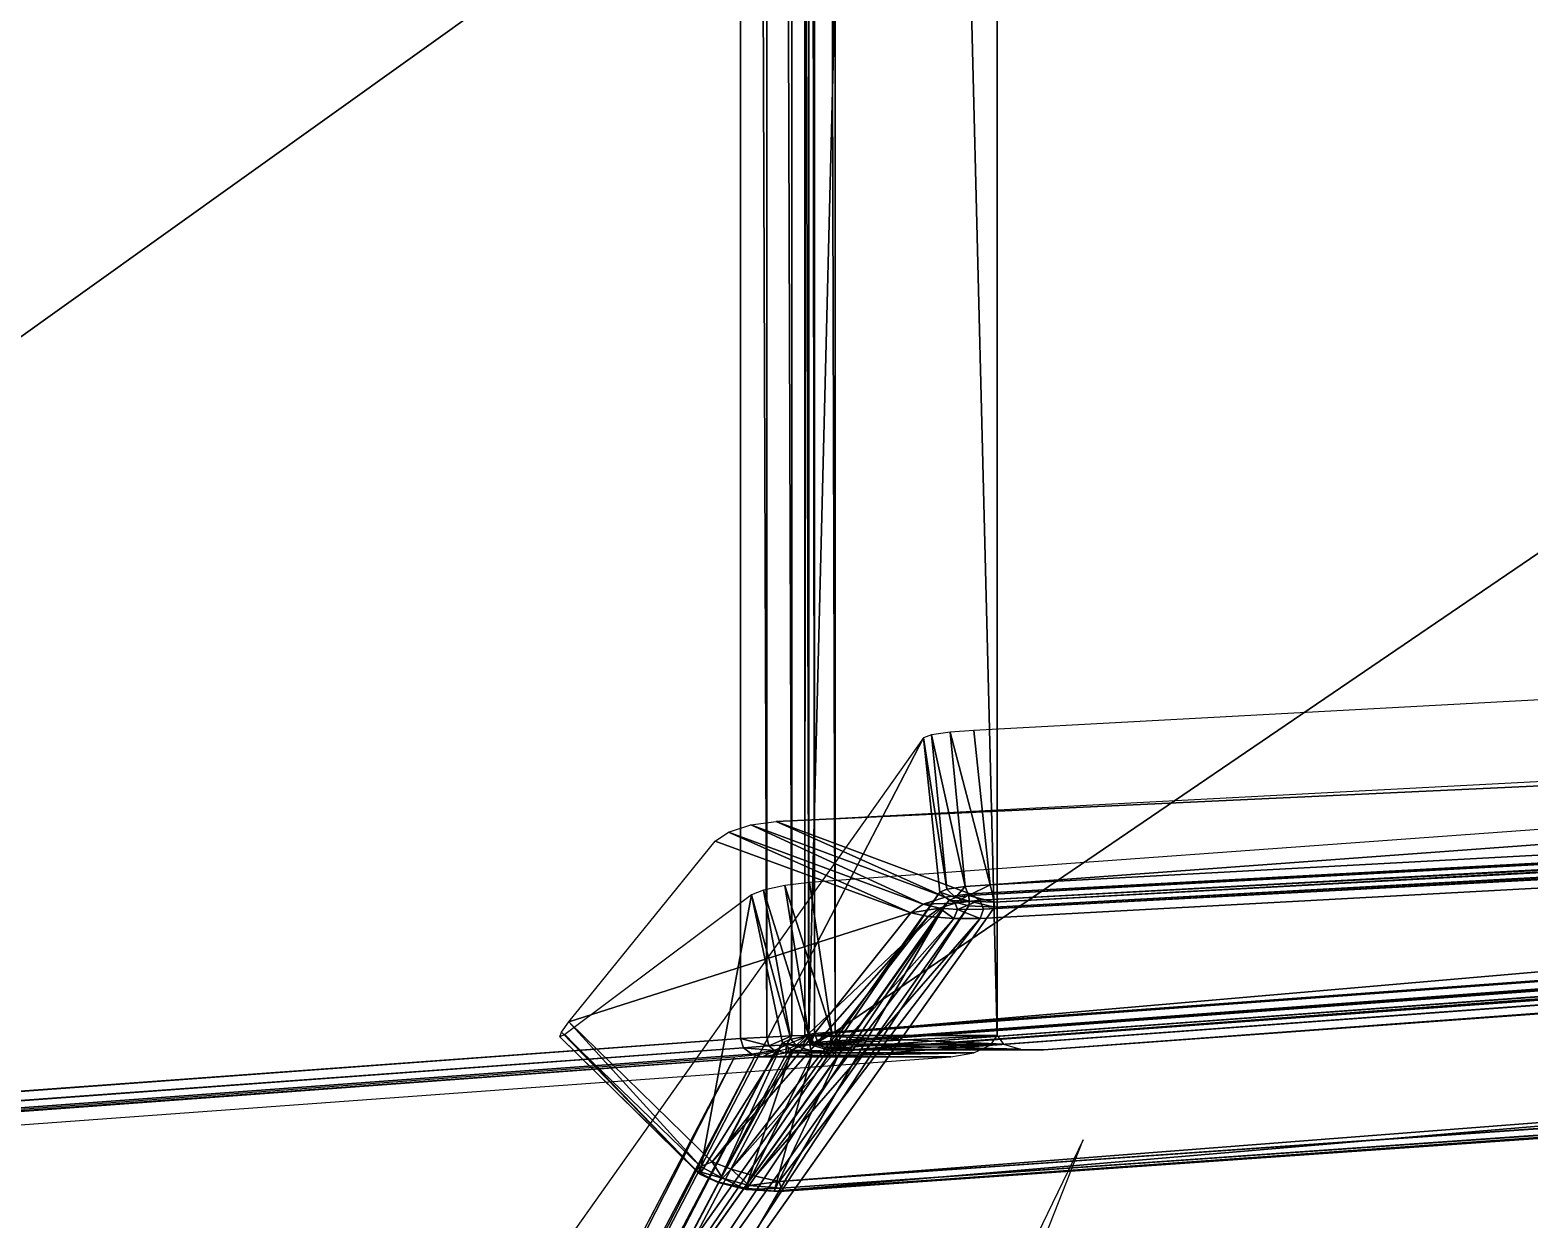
# Model space of a CAD drawing. Extents: x -2.99 to 2.93, y -1.11 to 1.11.
# Drawn here: x -0.9081 to -0.7375, y -0.8793 to -0.744 of the extents above; entities that cross this region are included whole.
import ezdxf

# ---------------------------------------------------------------- set-up
doc = ezdxf.new("R2010")
doc.units = 0
doc.header["$MEASUREMENT"] = 0
doc.layers.get('0').update_dxf_attribs({"linetype": 'CONTINUOUS'})

msp = doc.modelspace()

# ---------------------------------------------------------------- linework, layer by layer
for points in [[(1.50624, 0.94859, 0.29176), (-1.17721, 0.97062, 0.34504), (-1.17721, -0.97062, 0.34504)], [(1.50624, 0.94859, 0.29176), (-1.17721, -0.97062, 0.34504), (1.50624, -0.94859, 0.29176)], [(-0.82423, -0.85863, 1.70487), (-0.82422, -0.00203, 1.70484), (-0.82722, -0.00203, 1.70472)], [(-0.82423, -0.85863, 1.70487), (-0.82722, -0.00203, 1.70472), (-0.82722, -0.85881, 1.70472)], [(-0.82138, -0.8585, 1.70451), (-0.82422, -0.00203, 1.70484), (-0.82423, -0.85863, 1.70487)], [(-0.82138, -0.8585, 1.70451), (-0.82136, -0.00203, 1.70452), (-0.82422, -0.00203, 1.70484)], [(-0.81945, -0.85846, 1.70375), (-0.82136, -0.00203, 1.70452), (-0.82138, -0.8585, 1.70451)], [(-0.81945, -0.85846, 1.70375), (-0.81945, -0.00203, 1.70375), (-0.82136, -0.00203, 1.70452)], [(-0.8188, -0.85823, 1.70565), (-0.81982, -0.00203, 1.70472), (-0.8199, -0.85839, 1.70473)], [(-0.8199, -0.85839, 1.70473), (-0.81982, -0.00203, 1.70472), (-0.81945, -0.00203, 1.70375)], [(-0.8199, -0.85839, 1.70473), (-0.81945, -0.00203, 1.70375), (-0.81945, -0.85846, 1.70375)], [(-0.8188, -0.85823, 1.70565), (-0.81882, -0.00203, 1.70565), (-0.81982, -0.00203, 1.70472)], [(-0.81945, -0.00203, 1.70375), (-0.81945, -0.85846, 1.70375), (-0.798, -0.85846, 1.68808)], [(-0.81945, -0.00203, 1.70375), (-0.798, -0.85846, 1.68808), (-0.798, -0.00203, 1.68808)], [(-0.81945, -0.85846, 1.70375), (-0.81945, -0.00203, 1.70375), (-0.798, -0.00203, 1.68808)], [(-0.81945, -0.85846, 1.70375), (-0.798, -0.00203, 1.68808), (-0.798, -0.85846, 1.68808)], [(-0.81645, -0.85803, 1.70626), (-0.81645, -0.00203, 1.70626), (-0.81882, -0.00203, 1.70565)], [(-0.81645, -0.85803, 1.70626), (-0.81882, -0.00203, 1.70565), (-0.8188, -0.85823, 1.70565)], [(-0.81683, -0.8582, 1.7056), (0.43844, -0.74915, 1.88012), (-0.81936, -0.84105, 1.69975)], [(-0.81683, -0.8582, 1.7056), (0.44096, -0.7663, 1.88598), (0.43844, -0.74915, 1.88012)], [(0.44115, -0.76614, 1.88661), (-0.81645, -0.85803, 1.70626), (-0.81617, -0.85905, 1.70603)], [(0.44115, -0.76614, 1.88661), (-0.81617, -0.85905, 1.70603), (0.4415, -0.76716, 1.88638)], [(0.44096, -0.7663, 1.88598), (-0.81683, -0.8582, 1.7056), (-0.81701, -0.85927, 1.70558)], [(0.44096, -0.7663, 1.88598), (-0.81701, -0.85927, 1.70558), (0.44163, -0.76732, 1.88609)], [(0.44163, -0.76732, 1.88609), (-0.81701, -0.85927, 1.70558), (-0.81677, -0.86022, 1.70511)], [(0.44163, -0.76732, 1.88609), (-0.81677, -0.86022, 1.70511), (0.4432, -0.76819, 1.88581)], [(0.4415, -0.76716, 1.88638), (-0.81617, -0.85905, 1.70603), (-0.81533, -0.85982, 1.70538)], [(0.4415, -0.76716, 1.88638), (-0.81533, -0.85982, 1.70538), (0.44241, -0.76792, 1.88575)], [(0.44241, -0.76792, 1.88575), (-0.81533, -0.85982, 1.70538), (-0.81417, -0.8601, 1.70451)], [(0.44241, -0.76792, 1.88575), (-0.81417, -0.8601, 1.70451), (0.44363, -0.7682, 1.88488)], [(0.44524, -0.76868, 1.88521), (-0.8234, -0.87616, 1.6651), (0.43175, -0.7882, 1.83542)], [(0.41879, -0.77632, 1.82441), (-0.82315, -0.83407, 1.66662), (0.42816, -0.76847, 1.83914)], [(0.4432, -0.76819, 1.88581), (-0.81677, -0.86022, 1.70511), (-0.81616, -0.86084, 1.70431)], [(0.4432, -0.76819, 1.88581), (-0.81616, -0.86084, 1.70431), (0.44524, -0.76868, 1.88521)], [(0.44363, -0.7682, 1.88488), (-0.81417, -0.8601, 1.70451), (-0.79272, -0.8601, 1.68883)], [(0.44363, -0.7682, 1.88488), (-0.79272, -0.8601, 1.68883), (0.46508, -0.7682, 1.86921)], [(-0.7988, -0.84129, 1.65111), (0.12008, -0.77386, 1.77578), (-0.80064, -0.82371, 1.64651)], [(-0.7988, -0.84129, 1.65111), (0.12192, -0.79144, 1.78038), (0.12008, -0.77386, 1.77578)], [(0.41879, -0.77632, 1.82441), (-0.80106, -0.84233, 1.65312), (-0.82315, -0.83407, 1.66662)], [(0.41949, -0.77702, 1.82376), (-0.80106, -0.84233, 1.65312), (0.41879, -0.77632, 1.82441)], [(0.41949, -0.77702, 1.82376), (-0.79999, -0.84304, 1.65247), (-0.80106, -0.84233, 1.65312)], [(0.41966, -0.77795, 1.82355), (-0.79999, -0.84304, 1.65247), (0.41949, -0.77702, 1.82376)], [(0.41966, -0.77795, 1.82355), (-0.79957, -0.84408, 1.65216), (-0.79999, -0.84304, 1.65247)], [(0.41928, -0.77892, 1.8238), (-0.79957, -0.84408, 1.65216), (0.41966, -0.77795, 1.82355)], [(0.41928, -0.77892, 1.8238), (0.42406, -0.7879, 1.83123), (-0.82282, -0.87507, 1.66236)], [(0.41928, -0.77892, 1.8238), (-0.82282, -0.87507, 1.66236), (-0.79992, -0.84514, 1.65228)], [(0.41928, -0.77892, 1.8238), (-0.79992, -0.84514, 1.65228), (-0.79957, -0.84408, 1.65216)], [(0.43175, -0.7882, 1.83542), (-0.8234, -0.87616, 1.6651), (-0.8228, -0.87623, 1.66409)], [(0.42684, -0.78838, 1.83247), (-0.82282, -0.87507, 1.66236), (0.42406, -0.7879, 1.83123)], [(0.42684, -0.78838, 1.83247), (-0.82259, -0.87583, 1.6631), (-0.82282, -0.87507, 1.66236)], [(0.42965, -0.78849, 1.834), (-0.82259, -0.87583, 1.6631), (0.42684, -0.78838, 1.83247)], [(0.42965, -0.78849, 1.834), (-0.8228, -0.87623, 1.66409), (-0.82259, -0.87583, 1.6631)], [(0.12192, -0.79144, 1.78038), (-0.7988, -0.84129, 1.65111), (-0.79854, -0.84235, 1.65107)], [(0.12192, -0.79144, 1.78038), (-0.79854, -0.84235, 1.65107), (0.12193, -0.79251, 1.78033)], [(0.12193, -0.79251, 1.78033), (-0.79854, -0.84235, 1.65107), (-0.79835, -0.84328, 1.65053)], [(0.12193, -0.79251, 1.78033), (-0.79835, -0.84328, 1.65053), (0.12197, -0.79345, 1.77977)], [(0.12197, -0.79345, 1.77977), (-0.79835, -0.84328, 1.65053), (-0.7983, -0.84383, 1.64964)], [(0.12197, -0.79345, 1.77977), (-0.7983, -0.84383, 1.64964), (0.12202, -0.794, 1.77886)], [(-0.80375, -0.84181, 1.64957), (-0.80546, -0.82424, 1.64494), (-0.80637, -0.82455, 1.64393)], [(-0.80165, -0.8415, 1.65052), (-0.80337, -0.82393, 1.64589), (-0.80546, -0.82424, 1.64494)], [(-0.80165, -0.8415, 1.65052), (-0.80546, -0.82424, 1.64494), (-0.80375, -0.84181, 1.64957)], [(-0.7988, -0.84129, 1.65111), (-0.80064, -0.82371, 1.64651), (-0.80337, -0.82393, 1.64589)], [(-0.7988, -0.84129, 1.65111), (-0.80337, -0.82393, 1.64589), (-0.80165, -0.8415, 1.65052)], [(-0.84545, -0.89985, 1.45588), (-0.80637, -0.82455, 1.64393), (-0.84729, -0.88227, 1.45128)], [(-0.84545, -0.89985, 1.45588), (-0.80454, -0.84213, 1.64853), (-0.80637, -0.82455, 1.64393)], [(-0.80375, -0.84181, 1.64957), (-0.80637, -0.82455, 1.64393), (-0.80454, -0.84213, 1.64853)], [(-0.80642, -0.8435, 1.65278), (-0.8286, -0.83531, 1.6661), (-0.82605, -0.83448, 1.66628)], [(-0.80393, -0.84271, 1.65282), (-0.82605, -0.83448, 1.66628), (-0.82315, -0.83407, 1.66662)], [(-0.80642, -0.8435, 1.65278), (-0.82605, -0.83448, 1.66628), (-0.80393, -0.84271, 1.65282)], [(-0.80393, -0.84271, 1.65282), (-0.82315, -0.83407, 1.66662), (-0.80106, -0.84233, 1.65312)], [(-0.80782, -0.84447, 1.653), (-0.83012, -0.83634, 1.66613), (-0.8286, -0.83531, 1.6661)], [(-0.80782, -0.84447, 1.653), (-0.8286, -0.83531, 1.6661), (-0.80642, -0.8435, 1.65278)], [(-0.80782, -0.84447, 1.653), (-0.84675, -0.85691, 1.66876), (-0.83012, -0.83634, 1.66613)], [(-0.81683, -0.8582, 1.7056), (-0.81936, -0.84105, 1.69975), (-0.82218, -0.84138, 1.69915)], [(-0.7988, -0.84129, 1.65111), (-0.80165, -0.8415, 1.65052), (-0.80127, -0.84251, 1.65049)], [(-0.7988, -0.84129, 1.65111), (-0.80127, -0.84251, 1.65049), (-0.79854, -0.84235, 1.65107)], [(-0.83184, -0.87423, 1.6654), (-0.82597, -0.84243, 1.69736), (-0.84721, -0.85833, 1.67124)], [(-0.80454, -0.84213, 1.64853), (-0.84545, -0.89985, 1.45588), (-0.84457, -0.90082, 1.4561)], [(-0.80454, -0.84213, 1.64853), (-0.84457, -0.90082, 1.4561), (-0.8035, -0.84308, 1.64884)], [(-0.83184, -0.87423, 1.6654), (-0.82244, -0.85928, 1.70306), (-0.82597, -0.84243, 1.69736)], [(-0.82151, -0.85888, 1.70404), (-0.82459, -0.84189, 1.69827), (-0.82597, -0.84243, 1.69736)], [(-0.82151, -0.85888, 1.70404), (-0.82597, -0.84243, 1.69736), (-0.82244, -0.85928, 1.70306)], [(-0.81946, -0.85849, 1.70497), (-0.82218, -0.84138, 1.69915), (-0.82459, -0.84189, 1.69827)], [(-0.81946, -0.85849, 1.70497), (-0.82459, -0.84189, 1.69827), (-0.82151, -0.85888, 1.70404)], [(-0.81683, -0.8582, 1.7056), (-0.82218, -0.84138, 1.69915), (-0.81946, -0.85849, 1.70497)], [(-0.80642, -0.8435, 1.65278), (-0.80393, -0.84271, 1.65282), (-0.8028, -0.8434, 1.65221)], [(-0.80454, -0.84213, 1.64853), (-0.80275, -0.84273, 1.64983), (-0.80375, -0.84181, 1.64957)], [(-0.80454, -0.84213, 1.64853), (-0.8035, -0.84308, 1.64884), (-0.80275, -0.84273, 1.64983)], [(-0.80106, -0.84233, 1.65312), (-0.8028, -0.8434, 1.65221), (-0.80393, -0.84271, 1.65282)], [(-0.80165, -0.8415, 1.65052), (-0.80375, -0.84181, 1.64957), (-0.80275, -0.84273, 1.64983)], [(-0.8035, -0.84308, 1.64884), (-0.80114, -0.84317, 1.65011), (-0.80275, -0.84273, 1.64983)], [(-0.80106, -0.84233, 1.65312), (-0.79999, -0.84304, 1.65247), (-0.8028, -0.8434, 1.65221)], [(-0.79999, -0.84304, 1.65247), (-0.8025, -0.84412, 1.652), (-0.8028, -0.8434, 1.65221)], [(-0.80165, -0.8415, 1.65052), (-0.80275, -0.84273, 1.64983), (-0.80127, -0.84251, 1.65049)], [(-0.80127, -0.84251, 1.65049), (-0.80275, -0.84273, 1.64983), (-0.80114, -0.84317, 1.65011)], [(-0.79999, -0.84304, 1.65247), (-0.79957, -0.84408, 1.65216), (-0.8025, -0.84412, 1.652)], [(-0.79835, -0.84328, 1.65053), (-0.79854, -0.84235, 1.65107), (-0.80127, -0.84251, 1.65049)], [(-0.79835, -0.84328, 1.65053), (-0.80127, -0.84251, 1.65049), (-0.80114, -0.84317, 1.65011)], [(-0.90129, -1.01149, 1.31383), (-0.87405, -0.94242, 1.32081), (-0.80394, -0.84353, 1.65087)], [(-0.90129, -1.01149, 1.31383), (-0.80394, -0.84353, 1.65087), (-0.82086, -0.85956, 1.70251)], [(-0.80782, -0.84447, 1.653), (-0.83044, -0.87283, 1.66233), (-0.84675, -0.85691, 1.66876)], [(-0.8035, -0.84308, 1.64884), (-0.84457, -0.90082, 1.4561), (-0.84235, -0.90155, 1.45617)], [(-0.8035, -0.84308, 1.64884), (-0.84235, -0.90155, 1.45617), (-0.80122, -0.8437, 1.64925)], [(-0.80122, -0.8437, 1.64925), (-0.84235, -0.90155, 1.45617), (-0.83942, -0.90182, 1.45608)], [(-0.80122, -0.8437, 1.64925), (-0.83942, -0.90182, 1.45608), (-0.7983, -0.84383, 1.64964)], [(-0.80585, -0.8449, 1.65236), (-0.83044, -0.87283, 1.66233), (-0.80782, -0.84447, 1.653)], [(-0.80782, -0.84447, 1.653), (-0.80642, -0.8435, 1.65278), (-0.80455, -0.84395, 1.65218)], [(-0.80782, -0.84447, 1.653), (-0.80455, -0.84395, 1.65218), (-0.80585, -0.8449, 1.65236)], [(-0.80642, -0.8435, 1.65278), (-0.8028, -0.8434, 1.65221), (-0.80455, -0.84395, 1.65218)], [(-0.80295, -0.84515, 1.65209), (-0.80585, -0.8449, 1.65236), (-0.80455, -0.84395, 1.65218)], [(-0.8028, -0.8434, 1.65221), (-0.8025, -0.84412, 1.652), (-0.80455, -0.84395, 1.65218)], [(-0.80295, -0.84515, 1.65209), (-0.80455, -0.84395, 1.65218), (-0.8025, -0.84412, 1.652)], [(-0.8035, -0.84308, 1.64884), (-0.80122, -0.8437, 1.64925), (-0.80114, -0.84317, 1.65011)], [(-0.79992, -0.84514, 1.65228), (-0.80295, -0.84515, 1.65209), (-0.8025, -0.84412, 1.652)], [(-0.79992, -0.84514, 1.65228), (-0.8025, -0.84412, 1.652), (-0.79957, -0.84408, 1.65216)], [(-0.7983, -0.84383, 1.64964), (-0.80114, -0.84317, 1.65011), (-0.80122, -0.8437, 1.64925)], [(-0.7983, -0.84383, 1.64964), (-0.79835, -0.84328, 1.65053), (-0.80114, -0.84317, 1.65011)], [(-0.80585, -0.8449, 1.65236), (-0.8283, -0.87366, 1.66196), (-0.83044, -0.87283, 1.66233)], [(-0.80295, -0.84515, 1.65209), (-0.8283, -0.87366, 1.66196), (-0.80585, -0.8449, 1.65236)], [(-0.80295, -0.84515, 1.65209), (-0.82553, -0.87448, 1.66197), (-0.8283, -0.87366, 1.66196)], [(-0.79992, -0.84514, 1.65228), (-0.82282, -0.87507, 1.66236), (-0.82553, -0.87448, 1.66197)], [(-0.79992, -0.84514, 1.65228), (-0.82553, -0.87448, 1.66197), (-0.80295, -0.84515, 1.65209)], [(-0.83227, -0.87386, 1.66435), (-0.84779, -0.85861, 1.67012), (-0.84762, -0.85809, 1.66921)], [(-0.83184, -0.87423, 1.6654), (-0.84721, -0.85833, 1.67124), (-0.84779, -0.85861, 1.67012)], [(-0.83176, -0.87335, 1.66324), (-0.84762, -0.85809, 1.66921), (-0.84675, -0.85691, 1.66876)], [(-0.83227, -0.87386, 1.66435), (-0.84762, -0.85809, 1.66921), (-0.83176, -0.87335, 1.66324)], [(-0.83176, -0.87335, 1.66324), (-0.84675, -0.85691, 1.66876), (-0.83044, -0.87283, 1.66233)], [(-0.8188, -0.85823, 1.70565), (-0.8199, -0.85839, 1.70473), (-0.81919, -0.85932, 1.70478)], [(-0.81945, -0.85846, 1.70375), (-0.81919, -0.85932, 1.70478), (-0.8199, -0.85839, 1.70473)], [(-0.81683, -0.8582, 1.7056), (-0.81946, -0.85849, 1.70497), (-0.81934, -0.85948, 1.70506)], [(-0.81683, -0.8582, 1.7056), (-0.81934, -0.85948, 1.70506), (-0.81701, -0.85927, 1.70558)], [(-0.8188, -0.85823, 1.70565), (-0.81919, -0.85932, 1.70478), (-0.81841, -0.85921, 1.70543)], [(-0.81645, -0.85803, 1.70626), (-0.8188, -0.85823, 1.70565), (-0.81841, -0.85921, 1.70543)], [(-0.81645, -0.85803, 1.70626), (-0.81841, -0.85921, 1.70543), (-0.81617, -0.85905, 1.70603)], [(-0.82722, -0.85881, 1.70472), (-2.92435, -1.01204, 1.40398), (-2.92406, -1.01307, 1.40374)], [(-0.82722, -0.85881, 1.70472), (-2.92406, -1.01307, 1.40374), (-0.82687, -0.85984, 1.70449)], [(-0.82687, -0.85984, 1.70449), (-2.92406, -1.01307, 1.40374), (-2.92322, -1.01383, 1.4031)], [(-0.82687, -0.85984, 1.70449), (-2.92322, -1.01383, 1.4031), (-0.82595, -0.86059, 1.70386)], [(-0.90129, -1.01149, 1.31383), (-0.82169, -0.85995, 1.70358), (-0.90205, -1.0123, 1.31387)], [(-0.90205, -1.0123, 1.31387), (-0.82169, -0.85995, 1.70358), (-0.82333, -0.86035, 1.70436)], [(-0.90129, -1.01149, 1.31383), (-0.82086, -0.85956, 1.70251), (-0.82169, -0.85995, 1.70358)], [(-0.83184, -0.87423, 1.6654), (-0.84779, -0.85861, 1.67012), (-0.83227, -0.87386, 1.66435)], [(-0.8297, -0.87514, 1.66542), (-0.82244, -0.85928, 1.70306), (-0.83184, -0.87423, 1.6654)], [(-0.8297, -0.87514, 1.66542), (-0.82139, -0.86011, 1.70359), (-0.82244, -0.85928, 1.70306)], [(-0.82662, -0.87585, 1.66531), (-0.82139, -0.86011, 1.70359), (-0.8297, -0.87514, 1.66542)], [(-0.82722, -0.85881, 1.70472), (-0.824, -0.85962, 1.70463), (-0.82423, -0.85863, 1.70487)], [(-0.82722, -0.85881, 1.70472), (-0.82687, -0.85984, 1.70449), (-0.824, -0.85962, 1.70463)], [(-0.82687, -0.85984, 1.70449), (-0.82336, -0.86015, 1.70419), (-0.824, -0.85962, 1.70463)], [(-0.82687, -0.85984, 1.70449), (-0.82595, -0.86059, 1.70386), (-0.82336, -0.86015, 1.70419)], [(-0.82662, -0.87585, 1.66531), (-0.81912, -0.86068, 1.70405), (-0.82139, -0.86011, 1.70359)], [(-0.82138, -0.8585, 1.70451), (-0.82423, -0.85863, 1.70487), (-0.824, -0.85962, 1.70463)], [(-0.82138, -0.8585, 1.70451), (-0.824, -0.85962, 1.70463), (-0.822, -0.85953, 1.70438)], [(-0.82336, -0.86015, 1.70419), (-0.822, -0.85953, 1.70438), (-0.824, -0.85962, 1.70463)], [(-0.82208, -0.86041, 1.70337), (-0.822, -0.85953, 1.70438), (-0.82336, -0.86015, 1.70419)], [(-0.82244, -0.85928, 1.70306), (-0.82072, -0.85974, 1.70443), (-0.82151, -0.85888, 1.70404)], [(-0.82244, -0.85928, 1.70306), (-0.82139, -0.86011, 1.70359), (-0.82072, -0.85974, 1.70443)], [(-0.82208, -0.86041, 1.70337), (-0.80064, -0.86041, 1.6877), (-0.79871, -0.85952, 1.68797)], [(-0.82208, -0.86041, 1.70337), (-0.79871, -0.85952, 1.68797), (-0.82014, -0.85953, 1.70365)], [(-0.82208, -0.86041, 1.70337), (-0.82014, -0.85953, 1.70365), (-0.822, -0.85953, 1.70438)], [(-0.81945, -0.85846, 1.70375), (-0.82138, -0.8585, 1.70451), (-0.822, -0.85953, 1.70438)], [(-0.81945, -0.85846, 1.70375), (-0.822, -0.85953, 1.70438), (-0.82014, -0.85953, 1.70365)], [(-0.81946, -0.85849, 1.70497), (-0.82151, -0.85888, 1.70404), (-0.82072, -0.85974, 1.70443)], [(-0.82139, -0.86011, 1.70359), (-0.81923, -0.86016, 1.70477), (-0.82072, -0.85974, 1.70443)], [(-0.82139, -0.86011, 1.70359), (-0.81912, -0.86068, 1.70405), (-0.81923, -0.86016, 1.70477)], [(-0.81946, -0.85849, 1.70497), (-0.82072, -0.85974, 1.70443), (-0.81934, -0.85948, 1.70506)], [(-0.81934, -0.85948, 1.70506), (-0.82072, -0.85974, 1.70443), (-0.81923, -0.86016, 1.70477)], [(-0.82014, -0.85953, 1.70365), (-0.79871, -0.85952, 1.68797), (-0.798, -0.85846, 1.68808)], [(-0.82014, -0.85953, 1.70365), (-0.798, -0.85846, 1.68808), (-0.81945, -0.85846, 1.70375)], [(-0.81945, -0.85846, 1.70375), (-0.81876, -0.85943, 1.70385), (-0.81919, -0.85932, 1.70478)], [(-0.81945, -0.85846, 1.70375), (-0.798, -0.85846, 1.68808), (-0.79729, -0.85942, 1.68818)], [(-0.81945, -0.85846, 1.70375), (-0.79729, -0.85942, 1.68818), (-0.81876, -0.85943, 1.70385)], [(-0.81677, -0.86022, 1.70511), (-0.81701, -0.85927, 1.70558), (-0.81934, -0.85948, 1.70506)], [(-0.81677, -0.86022, 1.70511), (-0.81934, -0.85948, 1.70506), (-0.81923, -0.86016, 1.70477)], [(-0.81782, -0.85975, 1.70498), (-0.81841, -0.85921, 1.70543), (-0.81919, -0.85932, 1.70478)], [(-0.81876, -0.85943, 1.70385), (-0.81782, -0.85975, 1.70498), (-0.81919, -0.85932, 1.70478)], [(-0.81876, -0.85943, 1.70385), (-0.79729, -0.85942, 1.68818), (-0.79536, -0.86002, 1.68845)], [(-0.81876, -0.85943, 1.70385), (-0.81682, -0.86003, 1.70413), (-0.81782, -0.85975, 1.70498)], [(-0.81876, -0.85943, 1.70385), (-0.79536, -0.86002, 1.68845), (-0.81682, -0.86003, 1.70413)], [(-0.81533, -0.85982, 1.70538), (-0.81617, -0.85905, 1.70603), (-0.81841, -0.85921, 1.70543)], [(-0.81533, -0.85982, 1.70538), (-0.81841, -0.85921, 1.70543), (-0.81782, -0.85975, 1.70498)], [(-0.81417, -0.8601, 1.70451), (-0.81533, -0.85982, 1.70538), (-0.81782, -0.85975, 1.70498)], [(-0.81417, -0.8601, 1.70451), (-0.81782, -0.85975, 1.70498), (-0.81682, -0.86003, 1.70413)], [(-0.81682, -0.86003, 1.70413), (-0.79536, -0.86002, 1.68845), (-0.79272, -0.8601, 1.68883)], [(-0.81682, -0.86003, 1.70413), (-0.79272, -0.8601, 1.68883), (-0.81417, -0.8601, 1.70451)], [(-0.82595, -0.86059, 1.70386), (-2.92322, -1.01383, 1.4031), (-2.92206, -1.01411, 1.40222)], [(-0.82595, -0.86059, 1.70386), (-2.92206, -1.01411, 1.40222), (-0.82473, -0.86087, 1.70299)], [(-0.82473, -0.86087, 1.70299), (-2.92206, -1.01411, 1.40222), (-2.90061, -1.01411, 1.38655)], [(-0.82473, -0.86087, 1.70299), (-2.90061, -1.01411, 1.38655), (-0.80328, -0.86087, 1.68732)], [(-0.90571, -1.01355, 1.31378), (-0.82791, -0.86093, 1.70462), (-0.90806, -1.0138, 1.31366)], [(-0.9036, -1.01302, 1.31385), (-0.82551, -0.86069, 1.70473), (-0.90571, -1.01355, 1.31378)], [(-0.90571, -1.01355, 1.31378), (-0.82551, -0.86069, 1.70473), (-0.82791, -0.86093, 1.70462)], [(-0.90205, -1.0123, 1.31387), (-0.82333, -0.86035, 1.70436), (-0.9036, -1.01302, 1.31385)], [(-0.9036, -1.01302, 1.31385), (-0.82333, -0.86035, 1.70436), (-0.82551, -0.86069, 1.70473)], [(-0.8234, -0.87616, 1.6651), (-0.81912, -0.86068, 1.70405), (-0.82662, -0.87585, 1.66531)], [(-0.82473, -0.86087, 1.70299), (-0.82336, -0.86015, 1.70419), (-0.82595, -0.86059, 1.70386)], [(-0.82473, -0.86087, 1.70299), (-0.82208, -0.86041, 1.70337), (-0.82336, -0.86015, 1.70419)], [(-0.82473, -0.86087, 1.70299), (-0.80328, -0.86087, 1.68732), (-0.80064, -0.86041, 1.6877)], [(-0.82473, -0.86087, 1.70299), (-0.80064, -0.86041, 1.6877), (-0.82208, -0.86041, 1.70337)], [(-0.8234, -0.87616, 1.6651), (-0.81616, -0.86084, 1.70431), (-0.81912, -0.86068, 1.70405)], [(-0.81616, -0.86084, 1.70431), (-0.81677, -0.86022, 1.70511), (-0.81923, -0.86016, 1.70477)], [(-0.81616, -0.86084, 1.70431), (-0.81923, -0.86016, 1.70477), (-0.81912, -0.86068, 1.70405)], [(-0.81552, -0.93975, 0.4771), (-0.78822, -0.87034, 0.48412), (-0.823, -0.94222, 0.65095)], [(-0.83227, -0.87386, 1.66435), (-0.83176, -0.87335, 1.66324), (-0.82929, -0.87471, 1.66283)], [(-0.83044, -0.87283, 1.66233), (-0.82929, -0.87471, 1.66283), (-0.83176, -0.87335, 1.66324)], [(-0.83044, -0.87283, 1.66233), (-0.8283, -0.87366, 1.66196), (-0.82929, -0.87471, 1.66283)], [(-0.8283, -0.87366, 1.66196), (-0.82623, -0.87554, 1.66278), (-0.82929, -0.87471, 1.66283)], [(-0.8283, -0.87366, 1.66196), (-0.82553, -0.87448, 1.66197), (-0.82623, -0.87554, 1.66278)], [(-0.83184, -0.87423, 1.6654), (-0.83227, -0.87386, 1.66435), (-0.82975, -0.8752, 1.66398)], [(-0.83227, -0.87386, 1.66435), (-0.82929, -0.87471, 1.66283), (-0.82975, -0.8752, 1.66398)], [(-0.83184, -0.87423, 1.6654), (-0.82975, -0.8752, 1.66398), (-0.8297, -0.87514, 1.66542)], [(-0.82659, -0.87599, 1.66389), (-0.82975, -0.8752, 1.66398), (-0.82929, -0.87471, 1.66283)], [(-0.82662, -0.87585, 1.66531), (-0.8297, -0.87514, 1.66542), (-0.82975, -0.8752, 1.66398)], [(-0.82662, -0.87585, 1.66531), (-0.82975, -0.8752, 1.66398), (-0.82659, -0.87599, 1.66389)], [(-0.82659, -0.87599, 1.66389), (-0.82929, -0.87471, 1.66283), (-0.82623, -0.87554, 1.66278)], [(-0.82282, -0.87507, 1.66236), (-0.82623, -0.87554, 1.66278), (-0.82553, -0.87448, 1.66197)], [(-0.82282, -0.87507, 1.66236), (-0.82259, -0.87583, 1.6631), (-0.82623, -0.87554, 1.66278)], [(-0.8234, -0.87616, 1.6651), (-0.82662, -0.87585, 1.66531), (-0.82659, -0.87599, 1.66389)], [(-0.82259, -0.87583, 1.6631), (-0.82659, -0.87599, 1.66389), (-0.82623, -0.87554, 1.66278)], [(-0.82259, -0.87583, 1.6631), (-0.8228, -0.87623, 1.66409), (-0.82659, -0.87599, 1.66389)], [(-0.8234, -0.87616, 1.6651), (-0.82659, -0.87599, 1.66389), (-0.8228, -0.87623, 1.66409)]]:
    msp.add_3dface(points)
at = {"color": 8, "true_color": 0x6e7988}
for points in [[(-2.92435, -1.01204, 1.40398), (-0.82722, -0.85881, 1.70472), (-0.82722, -0.00203, 1.70472)], [(-2.92435, -1.01204, 1.40398), (-0.82722, -0.00203, 1.70472), (-2.92435, -0.00203, 1.40398)], [(0.44524, -0.76868, 1.88521), (-0.81616, -0.86084, 1.70431), (-0.8234, -0.87616, 1.6651)], [(0.43175, -0.7882, 1.83542), (-0.8228, -0.87623, 1.66409), (0.42965, -0.78849, 1.834)], [(-0.82791, -0.86093, 1.70462), (-2.92015, -1.0138, 1.40458), (-0.90806, -1.0138, 1.31366)]]:
    msp.add_3dface(points, dxfattribs=at)
at = {"color": 250, "true_color": 0x393939}
for points in [[(-0.81645, -0.85803, 1.70626), (0.44115, -0.76614, 1.88661), (0.44115, -0.00203, 1.88661)], [(-0.81645, -0.85803, 1.70626), (0.44115, -0.00203, 1.88661), (-0.81645, -0.00203, 1.70626)]]:
    msp.add_3dface(points, dxfattribs=at)
at = {"color": 250}
for points in [[(0.12202, -0.794, 1.77886), (-0.7983, -0.84383, 1.64964), (-0.83942, -0.90182, 1.45608)], [(0.12202, -0.794, 1.77886), (-0.83942, -0.90182, 1.45608), (0.18174, -0.90607, 1.39897)]]:
    msp.add_3dface(points, dxfattribs=at)

doc.saveas('drawing.dxf')
